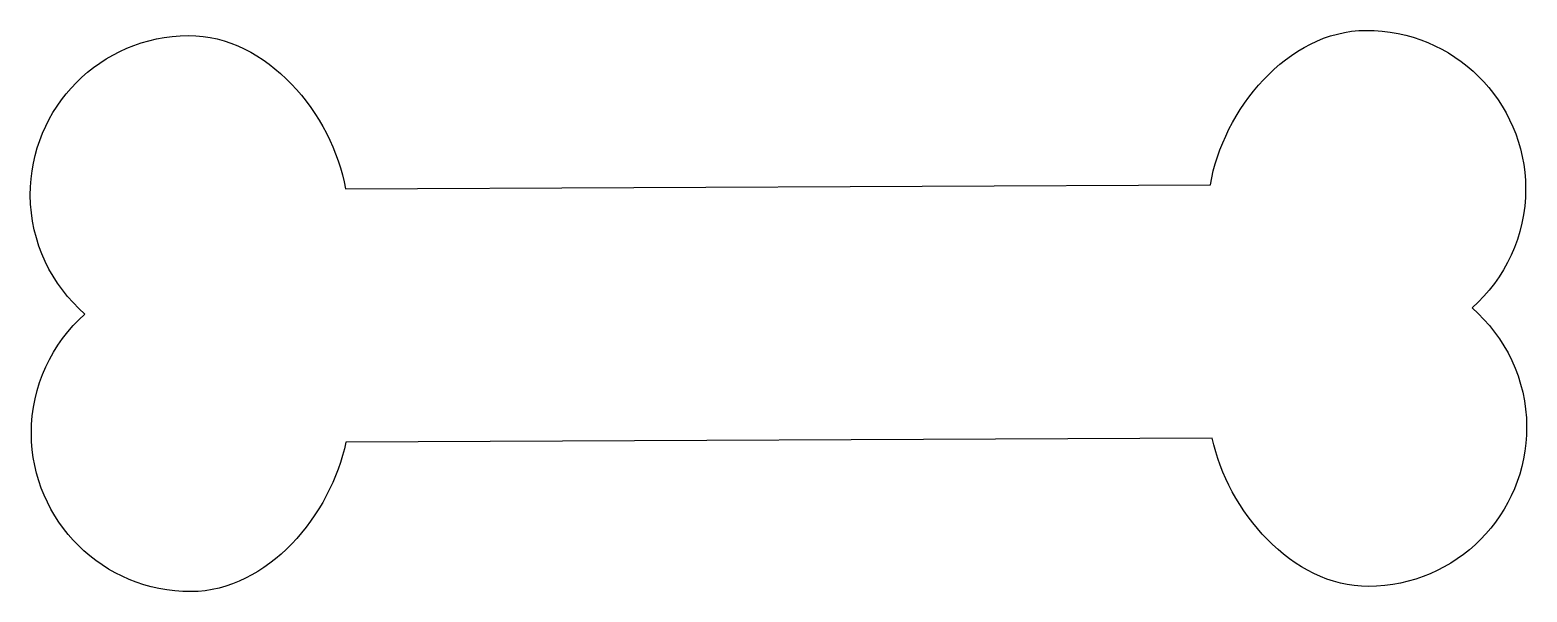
# Model space of a CAD drawing. Header units: centimetres. Extents: x -27.9 to 27.9, y -10.5 to 10.5.
import ezdxf

# ---------------------------------------------------------------- set-up
doc = ezdxf.new("R2010")
doc.units = ezdxf.units.CM
doc.header["$MEASUREMENT"] = 0
doc.layers.add('Layer 1', color=7, linetype='Continuous')

msp = doc.modelspace()

# ---------------------------------------------------------------- linework, layer by layer
at = {"layer": 'Layer 1'}
msp.add_open_spline([(25.87536, 0.11099), (27.10292, 1.20195), (27.87823, 2.79021), (27.87085, 4.56332), (27.87085, 4.56332), (27.85638, 7.83651), (25.19099, 10.47829), (21.91841, 10.46369), (21.91841, 10.46369), (18.99363, 10.45086), (16.58161, 7.48705), (16.11057, 4.69739), (16.11057, 4.69739), (16.11057, 4.69739), (-16.1515, 4.55456), (-16.1515, 4.55456), (-16.1515, 4.55456), (-16.6476, 7.33949), (-19.08467, 10.28181), (-22.00988, 10.26927), (-22.00988, 10.26927), (-25.28293, 10.25546), (-27.92488, 7.58949), (-27.91033, 4.3158), (-27.91033, 4.3158), (-27.90247, 2.54375), (-27.11325, 0.96152), (-25.87518, -0.11893), (-25.87518, -0.11893), (-27.10335, -1.21126), (-27.87924, -2.80024), (-27.8708, -4.57332), (-27.8708, -4.57332), (-27.85619, -7.84519), (-25.19142, -10.48832), (-21.91836, -10.47372), (-21.91836, -10.47372), (-19.05758, -10.46078), (-16.68398, -7.58963), (-16.13912, -4.89257), (-16.13912, -4.89257), (-16.13912, -4.89257), (16.18249, -4.74901), (16.18249, -4.74901), (16.18249, -4.74901), (16.75007, -7.44117), (19.14971, -10.29126), (22.00951, -10.2793), (22.00951, -10.2793), (25.28267, -10.26411), (27.92493, -7.59791), (27.91033, -4.32525), (27.91033, -4.32525), (27.90226, -2.55304), (27.11327, -0.97057), (25.87536, 0.11099)], degree=3, knots=[0, 0, 0, 0, 0.06666667, 0.06666667, 0.06666667, 0.06666667, 0.13333333, 0.13333333, 0.13333333, 0.13333333, 0.2, 0.2, 0.2, 0.2, 0.26666667, 0.26666667, 0.26666667, 0.26666667, 0.33333333, 0.33333333, 0.33333333, 0.33333333, 0.4, 0.4, 0.4, 0.4, 0.46666667, 0.46666667, 0.46666667, 0.46666667, 0.53333333, 0.53333333, 0.53333333, 0.53333333, 0.6, 0.6, 0.6, 0.6, 0.66666667, 0.66666667, 0.66666667, 0.66666667, 0.73333333, 0.73333333, 0.73333333, 0.73333333, 0.8, 0.8, 0.8, 0.8, 0.86666667, 0.86666667, 0.86666667, 0.86666667, 1, 1, 1, 1], dxfattribs=at)

doc.saveas('drawing.dxf')
